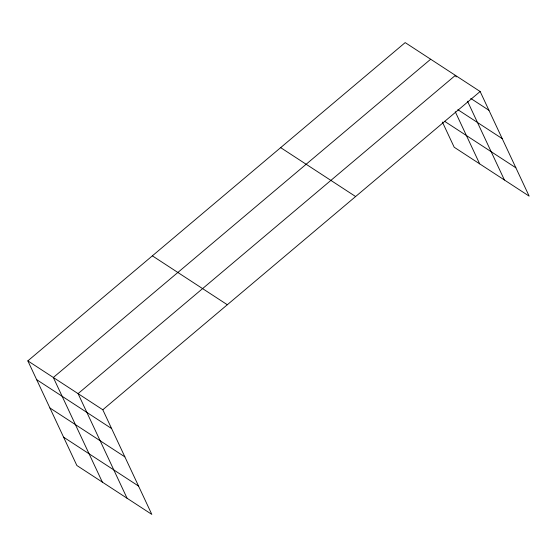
<?xml version="1.0" encoding="UTF-8"?>
<svg xmlns="http://www.w3.org/2000/svg" width="557" height="557" viewBox="0 0 557 557"><rect width="100%" height="100%" fill="white"/><g stroke="black" fill="none" stroke-linecap="round" stroke-linejoin="round"><path stroke-width="0.84" d="M27.85 360.866L102.808 409.764L151.817 514.396L76.859 465.492L27.85 360.866L405.183 42.604L480.141 91.508L529.15 196.134L454.192 147.236L442.397 122.053M430.665 59.23L53.333 377.493L102.349 482.118M102.808 409.764L480.141 91.508M470.756 98.429L488.942 110.293M457.833 109.673L502.212 138.623M444.563 121.28L515.879 167.81M280.665 147.633L355.617 196.53M152.367 255.844L227.326 304.742M36.651 379.651L111.609 428.556M49.921 407.982L124.879 456.879M63.589 437.168L138.547 486.066M456.134 76.936L455.403 75.369L78.071 393.632L127.08 498.257M467.525 101.242L504.412 179.995M455.257 111.727L479.681 163.862"/></g></svg>
